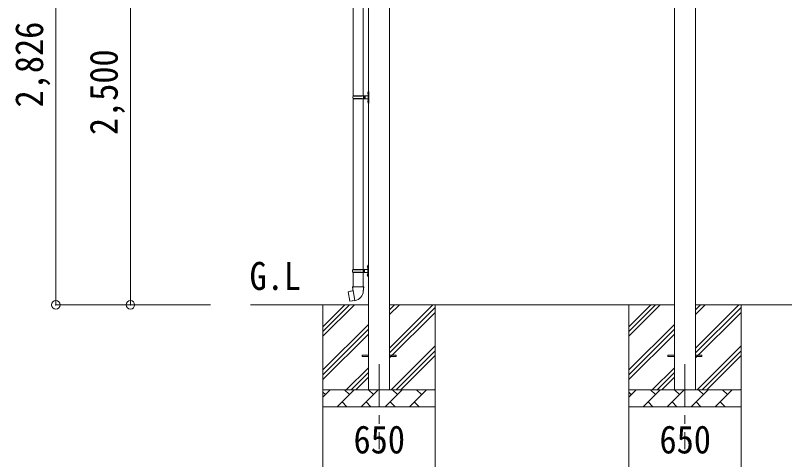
# Model space of a CAD drawing. Units: millimetres at full size, sheet at 1:50. Extents: x -14053 to 14053, y -9700 to 9700.
# Drawn here: x 115 to 4641, y -6082 to -3464 of the extents above; entities that cross this region are included whole.
import ezdxf
from ezdxf.enums import TextEntityAlignment as Align

# ---------------------------------------------------------------- set-up
doc = ezdxf.new("R2010")
doc.units = ezdxf.units.MM
doc.header["$LTSCALE"] = 50
doc.header["$PDMODE"] = 32
doc.header["$PDSIZE"] = 50
doc.linetypes.add('CHAIN1', pattern=[8, 5, -1, 1, -1])
for name, color, linetype, lineweight in [('0-0_0', 7, 'Continuous', 9), ('0-1_Defpoints', 4, 'Continuous', 9), ('0-2_TEXT1', 7, 'Continuous', 9), ('0-6_PARTS1', 6, 'Continuous', 9)]:
    doc.layers.add(name, color=color, linetype=linetype, lineweight=lineweight)
doc.styles.add('ＭＳ ゴシック', font='')
doc.styles.get('ＭＳ ゴシック').set_extended_font_data('MS Gothic')

msp = doc.modelspace()

# ---------------------------------------------------------------- linework, layer by layer
at = {"layer": '0-0_0'}
for p, q in [((2192.08, -5169.8), (1497.92, -5169.8)), ((1924.58, -5169.8), (1924.58, -5769.8)), ((1924.58, -5354.85), (2109.63, -5169.8)), ((1924.58, -5326.56), (2081.35, -5169.8)), ((1924.58, -5298.28), (2053.07, -5169.8)), ((3992.08, -5169.8), (2317.08, -5169.8)), ((2317.08, -5424.9), (2572.18, -5169.8)), ((2317.08, -5226.91), (2374.19, -5169.8)), ((2317.08, -5198.62), (2345.91, -5169.8)), ((2317.08, -5453.18), (2584.58, -5185.68)), ((2584.58, -5169.8), (2584.58, -5769.8)), ((3724.58, -5169.8), (3724.58, -5769.8)), ((3724.58, -5354.85), (3909.63, -5169.8)), ((3724.58, -5326.56), (3881.35, -5169.8)), ((3724.58, -5298.28), (3853.07, -5169.8)), ((5792.08, -5169.8), (4117.08, -5169.8)), ((4117.08, -5424.9), (4372.18, -5169.8)), ((4117.08, -5226.91), (4174.19, -5169.8)), ((4117.08, -5198.62), (4145.91, -5169.8)), ((4117.08, -5453.18), (4384.58, -5185.68)), ((4384.58, -5169.8), (4384.58, -5769.8)), ((2317.08, -5481.46), (2584.58, -5213.96)), ((4117.08, -5481.46), (4384.58, -5213.96)), ((1924.58, -5552.84), (2192.08, -5285.34)), ((3724.58, -5552.84), (3992.08, -5285.34)), ((1924.58, -5581.12), (2192.08, -5313.62)), ((3724.58, -5581.12), (3992.08, -5313.62)), ((1924.58, -5609.41), (2192.08, -5341.91)), ((3724.58, -5609.41), (3992.08, -5341.91)), ((2326.74, -5669.8), (2584.58, -5411.95)), ((4126.74, -5669.8), (4384.58, -5411.95)), ((2355.03, -5669.8), (2584.58, -5440.24)), ((2383.31, -5669.8), (2584.58, -5468.52)), ((4155.03, -5669.8), (4384.58, -5440.24)), ((4183.31, -5669.8), (4384.58, -5468.52)), ((2062.18, -5669.8), (2192.08, -5539.9)), ((3862.18, -5669.8), (3992.08, -5539.9)), ((2090.47, -5669.8), (2192.08, -5568.18)), ((2118.75, -5669.8), (2192.08, -5596.46)), ((3890.47, -5669.8), (3992.08, -5568.18)), ((3918.75, -5669.8), (3992.08, -5596.46)), ((1924.58, -5669.8), (2584.58, -5669.8)), ((1924.58, -5712.69), (1967.48, -5669.8)), ((1938.92, -5698.35), (1924.58, -5684.01)), ((2008.9, -5769.8), (2108.9, -5669.8)), ((2080.34, -5698.35), (2051.79, -5669.8)), ((2150.32, -5769.8), (2250.32, -5669.8)), ((2221.77, -5698.35), (2193.21, -5669.8)), ((2291.74, -5769.8), (2391.74, -5669.8)), ((2363.19, -5698.35), (2334.63, -5669.8)), ((2433.16, -5769.8), (2533.16, -5669.8)), ((2504.61, -5698.35), (2476.06, -5669.8)), ((2581.3, -5669.8), (2584.58, -5666.51)), ((3724.58, -5669.8), (4384.58, -5669.8)), ((3724.58, -5712.69), (3767.48, -5669.8)), ((3738.92, -5698.35), (3724.58, -5684.01)), ((3808.9, -5769.8), (3908.9, -5669.8)), ((3880.34, -5698.35), (3851.79, -5669.8)), ((3950.32, -5769.8), (4050.32, -5669.8)), ((4021.77, -5698.35), (3993.21, -5669.8)), ((4091.74, -5769.8), (4191.74, -5669.8)), ((4163.19, -5698.35), (4134.63, -5669.8)), ((4233.16, -5769.8), (4333.16, -5669.8)), ((4304.61, -5698.35), (4276.06, -5669.8)), ((4381.3, -5669.8), (4384.58, -5666.51)), ((2037.45, -5741.24), (2066.01, -5769.8)), ((2178.87, -5741.24), (2207.43, -5769.8)), ((2320.29, -5741.24), (2348.85, -5769.8)), ((2461.72, -5741.24), (2490.27, -5769.8)), ((3837.45, -5741.24), (3866.01, -5769.8)), ((3978.87, -5741.24), (4007.43, -5769.8)), ((4120.29, -5741.24), (4148.85, -5769.8)), ((4261.72, -5741.24), (4290.27, -5769.8)), ((2584.58, -5769.8), (1924.58, -5769.8)), ((4384.58, -5769.8), (3724.58, -5769.8))]:
    msp.add_line(p, q, dxfattribs=at)
at = {"layer": '0-1_Defpoints'}
for p, q in [((3992.08, -2612.3), (3992.08, -5669.8)), ((4117.08, -5669.8), (4117.08, -2612.3)), ((2192.08, -2672.3), (2192.08, -5669.8)), ((2317.08, -5669.8), (2317.08, -2672.3)), ((2154.58, -5465.3), (2192.08, -5465.3)), ((2154.58, -5474.3), (2154.58, -5465.3)), ((2154.58, -5474.3), (2192.08, -5474.3)), ((2317.08, -5465.3), (2354.58, -5465.3)), ((2317.08, -5474.3), (2354.58, -5474.3)), ((2354.58, -5474.3), (2354.58, -5465.3)), ((3954.58, -5465.3), (3992.08, -5465.3)), ((3954.58, -5474.3), (3954.58, -5465.3)), ((3954.58, -5474.3), (3992.08, -5474.3)), ((4117.08, -5465.3), (4154.58, -5465.3)), ((4117.08, -5474.3), (4154.58, -5474.3)), ((4154.58, -5474.3), (4154.58, -5465.3))]:
    msp.add_line(p, q, dxfattribs=at)
at = {"layer": '0-1_Defpoints', "color": 7, "linetype": 'CHAIN1'}
for p, q in [((2254.58, -5519.8), (2254.58, -6019.8)), ((4054.58, -5519.8), (4054.58, -6019.8))]:
    msp.add_line(p, q, dxfattribs=at)
at = {"layer": '0-2_TEXT1'}
for p, q in [((2102.08, -2933.8), (2102.08, -3938.3)), ((2162.08, -2933.8), (2162.08, -3938.3)), ((2188.28, -3921.15), (2190.33, -3922.15)), ((2189.55, -3919.15), (2190.18, -3919.15)), ((2189.55, -3919.15), (2189.55, -3927.45)), ((2189.55, -3927.45), (2190.18, -3927.45)), ((2190.18, -3919.15), (2190.18, -3927.45)), ((2190.18, -3919.15), (2190.58, -3919.55)), ((2190.18, -3927.45), (2190.58, -3927.05)), ((2190.33, -3922.15), (2190.94, -3923.3)), ((2190.58, -3915.3), (2193.58, -3913.8)), ((2190.58, -3915.3), (2190.58, -3947.3)), ((2190.58, -3919.55), (2190.58, -3927.05)), ((2193.58, -3913.8), (2193.58, -3947.3)), ((2193.58, -3913.8), (2194.58, -3913.8)), ((2194.58, -3913.8), (2194.58, -3947.3)), ((2101.58, -3940.3), (2151.92, -3940.3)), ((2101.58, -3954.3), (2151.92, -3954.3)), ((2102.08, -3956.29), (2102.08, -4960.8)), ((2102.58, -3938.3), (2188.58, -3938.3)), ((2102.58, -3938.3), (2102.58, -3940.3)), ((2102.58, -3956.3), (2102.58, -3954.3)), ((2102.58, -3956.3), (2188.58, -3956.3)), ((2161.58, -3938.3), (2161.58, -3942.8)), ((2161.58, -3942.8), (2163.58, -3942.8)), ((2161.58, -3956.3), (2161.58, -3951.8)), ((2161.58, -3951.8), (2163.58, -3951.8)), ((2162.08, -3956.29), (2162.08, -4960.8)), ((2163.58, -3942.8), (2163.58, -3947.3)), ((2163.58, -3951.8), (2163.58, -3947.3)), ((2169.58, -3938.3), (2169.58, -3947.3)), ((2169.58, -3942.8), (2172.58, -3942.8)), ((2169.58, -3956.3), (2169.58, -3947.3)), ((2169.58, -3951.8), (2172.58, -3951.8)), ((2172.58, -3942.8), (2172.58, -3947.3)), ((2172.58, -3951.8), (2172.58, -3947.3)), ((2188.28, -3969.15), (2190.33, -3970.15)), ((2189.55, -3967.15), (2190.18, -3967.15)), ((2189.55, -3967.15), (2189.55, -3975.45)), ((2189.55, -3975.45), (2190.18, -3975.45)), ((2190.18, -3967.15), (2190.18, -3975.45)), ((2190.18, -3967.15), (2190.58, -3967.55)), ((2190.18, -3975.45), (2190.58, -3975.05)), ((2190.33, -3970.15), (2190.94, -3971.3)), ((2190.58, -3979.3), (2190.58, -3947.3)), ((2190.58, -3967.55), (2190.58, -3975.05)), ((2190.58, -3979.3), (2193.58, -3980.8)), ((2193.58, -3980.8), (2193.58, -3947.3)), ((2193.58, -3980.8), (2194.58, -3980.8)), ((2194.58, -3980.8), (2194.58, -3947.3)), ((2099.08, -4962.8), (2149.42, -4962.8)), ((2099.08, -4976.8), (2149.42, -4976.8)), ((2100.08, -4960.8), (2186.08, -4960.8)), ((2100.08, -4960.8), (2100.08, -4962.8)), ((2100.08, -4978.8), (2100.08, -4976.8)), ((2159.08, -4960.8), (2159.08, -4965.3)), ((2159.08, -4965.3), (2161.08, -4965.3)), ((2159.08, -4978.8), (2159.08, -4974.3)), ((2159.08, -4974.3), (2161.08, -4974.3)), ((2161.08, -4965.3), (2161.08, -4969.8)), ((2161.08, -4974.3), (2161.08, -4969.8)), ((2167.08, -4960.8), (2167.08, -4969.8)), ((2167.08, -4965.3), (2170.08, -4965.3)), ((2167.08, -4978.8), (2167.08, -4969.8)), ((2167.08, -4974.3), (2170.08, -4974.3)), ((2170.08, -4965.3), (2170.08, -4969.8)), ((2170.08, -4974.3), (2170.08, -4969.8)), ((2185.78, -4943.65), (2187.83, -4944.65)), ((2187.05, -4941.65), (2187.68, -4941.65)), ((2187.05, -4941.65), (2187.05, -4949.95)), ((2187.05, -4949.95), (2187.68, -4949.95)), ((2187.68, -4941.65), (2187.68, -4949.95)), ((2187.68, -4941.65), (2188.08, -4942.05)), ((2187.68, -4949.95), (2188.08, -4949.55)), ((2187.83, -4944.65), (2188.44, -4945.8)), ((2188.08, -4937.8), (2191.08, -4936.3)), ((2188.08, -4937.8), (2188.08, -4969.8)), ((2188.08, -4942.05), (2188.08, -4949.55)), ((2188.08, -5001.8), (2188.08, -4969.8)), ((2191.08, -4936.3), (2191.08, -4969.8)), ((2191.08, -4936.3), (2192.08, -4936.3)), ((2191.08, -5003.3), (2191.08, -4969.8)), ((2192.08, -4936.3), (2192.08, -4969.8)), ((2192.08, -5003.3), (2192.08, -4969.8)), ((2100.08, -4978.8), (2186.08, -4978.8)), ((2102.08, -4978.8), (2102.08, -5063.72)), ((2162.08, -4978.8), (2162.08, -5063.72)), ((2185.78, -4991.65), (2187.83, -4992.65)), ((2187.05, -4989.65), (2187.68, -4989.65)), ((2187.05, -4989.65), (2187.05, -4997.95)), ((2187.05, -4997.95), (2187.68, -4997.95)), ((2187.68, -4989.65), (2187.68, -4997.95)), ((2187.68, -4989.65), (2188.08, -4990.05)), ((2187.68, -4997.95), (2188.08, -4997.55)), ((2187.83, -4992.65), (2188.44, -4993.8)), ((2188.08, -4990.05), (2188.08, -4997.55)), ((2188.08, -5001.8), (2191.08, -5003.3)), ((2191.08, -5003.3), (2192.08, -5003.3)), ((2100.23, -5063.72), (2098.08, -5064.51)), ((2098.08, -5064.51), (2098.08, -5068.12)), ((2098.08, -5068.12), (2100.32, -5068.94)), ((2100.23, -5063.72), (2132.08, -5063.72)), ((2100.23, -5063.72), (2100.32, -5068.94)), ((2163.93, -5063.72), (2132.08, -5063.72)), ((2166.08, -5068.12), (2163.84, -5068.94)), ((2163.93, -5063.72), (2166.08, -5064.51)), ((2166.08, -5064.51), (2166.08, -5068.12)), ((2073.62, -5092.18), (2072.81, -5093.35)), ((2072.81, -5093.35), (2082.44, -5147.9)), ((2101.49, -5086.93), (2073.62, -5092.18)), ((2086.37, -5089.57), (2086.15, -5089.81)), ((2100.32, -5068.94), (2100.58, -5083.72)), ((2100.58, -5083.72), (2101.93, -5085.72)), ((2111.85, -5144.22), (2101.71, -5086.75)), ((2101.74, -5085.93), (2101.74, -5086.63)), ((2101.93, -5085.72), (2101.9, -5085.73)), ((2162.27, -5085.67), (2162.2, -5087.83)), ((2163.58, -5083.72), (2162.27, -5085.67)), ((2096.46, -5146.82), (2096.18, -5146.66)), ((2112.15, -5144.98), (2111.91, -5144.32))]:
    msp.add_line(p, q, dxfattribs=at)
for points in [[(2188.28, -3925.44), (2190.33, -3924.45), (2190.94, -3923.3)], [(2188.28, -3973.44), (2190.33, -3972.45), (2190.94, -3971.3)], [(2185.78, -4947.94), (2187.83, -4946.95), (2188.44, -4945.8)], [(2185.78, -4995.94), (2187.83, -4994.95), (2188.44, -4993.8)], [(2163.93, -5063.72), (2163.84, -5068.94), (2163.58, -5083.72)], [(2088.61, -5089.35), (2088.33, -5089.2), (2086.37, -5089.57)], [(2111.58, -5144.13), (2083.6, -5148.73), (2082.44, -5147.9)], [(2098.64, -5146.25), (2098.43, -5146.49), (2096.46, -5146.82)]]:
    msp.add_lwpolyline(points, dxfattribs=at)
for centre, radius, start, end in [((2193.88, -3923.3), 6, 136.21765, 223.78235), ((2188.58, -3936.3), 2, 270, 359.99998), ((2150.33, -3947.3), 49.25, 171.82876, 180.00002), ((2150.33, -3947.3), 49.25, 180.00002, 188.17127), ((2151.92, -3938.3), 2, 270, 359.99998), ((2151.92, -3956.3), 2, 0.00005, 90.00004), ((2193.88, -3971.3), 6, 136.21765, 223.78235), ((2188.58, -3958.3), 2, 0.00005, 90.00004), ((2147.83, -4969.8), 49.25, 171.82876, 180.00002), ((2147.83, -4969.8), 49.25, 180.00002, 188.17127), ((2149.42, -4960.8), 2, 270, 359.99998), ((2149.42, -4978.8), 2, 0.00005, 90.00004), ((2191.38, -4945.8), 6, 136.21765, 223.78235), ((2186.08, -4958.8), 2, 270, 359.99998), ((2191.38, -4993.8), 6, 136.21765, 223.78235), ((2186.08, -4980.8), 2, 0.00005, 90.00004), ((2101.44, -5086.63), 0.3, 280.66842, 0), ((2101.94, -5085.93), 0.2, 100, 180), ((2101.93, -5085.72), 60.3, 279.96938, 358), ((2111.63, -5144.42), 0.3, 20, 99.33158), ((2112.34, -5144.92), 0.2, 200, 279.96938)]:
    msp.add_arc(centre, radius, start, end, dxfattribs=at)
at = {"layer": '0-6_PARTS1'}
for p, q in [((352.96, -5169.8), (352.96, -2343.82)), ((791.85, -5169.8), (791.85, -2669.8)), ((352.96, -5169.8), (1263.28, -5169.8)), ((791.85, -5169.8), (1263.28, -5169.8)), ((1924.58, -6352.87), (1924.58, -5769.8)), ((2584.58, -6352.87), (2584.58, -5769.8)), ((3724.58, -6352.87), (3724.58, -5769.8)), ((4384.58, -6352.87), (4384.58, -5769.8))]:
    msp.add_line(p, q, dxfattribs=at)
for p in [(352.96, -5169.8), (791.85, -5169.8)]:
    msp.add_point(p, dxfattribs=at)

# ---------------------------------------------------------------- texts
at = {"layer": '0-0_0', "style": 'ＭＳ ゴシック', "width": 0.9}
msp.add_text('G.L', height=165, dxfattribs=at).set_placement((1492.99, -5131.35), align=Align.BOTTOM_LEFT)
at = {"layer": '0-6_PARTS1', "color": 7, "style": 'ＭＳ ゴシック', "width": 0.9}
for s, p in [('2,826', (327.96, -4006.81)), ('2,500', (766.85, -4169.8))]:
    msp.add_text(s, height=165, rotation=90, dxfattribs=at).set_placement(p, align=Align.BOTTOM_LEFT)
for p in [(2104.58, -6094.5), (3904.58, -6094.5)]:
    msp.add_text('650', height=165, dxfattribs=at).set_placement(p, align=Align.BOTTOM_LEFT)

doc.saveas('drawing.dxf')
